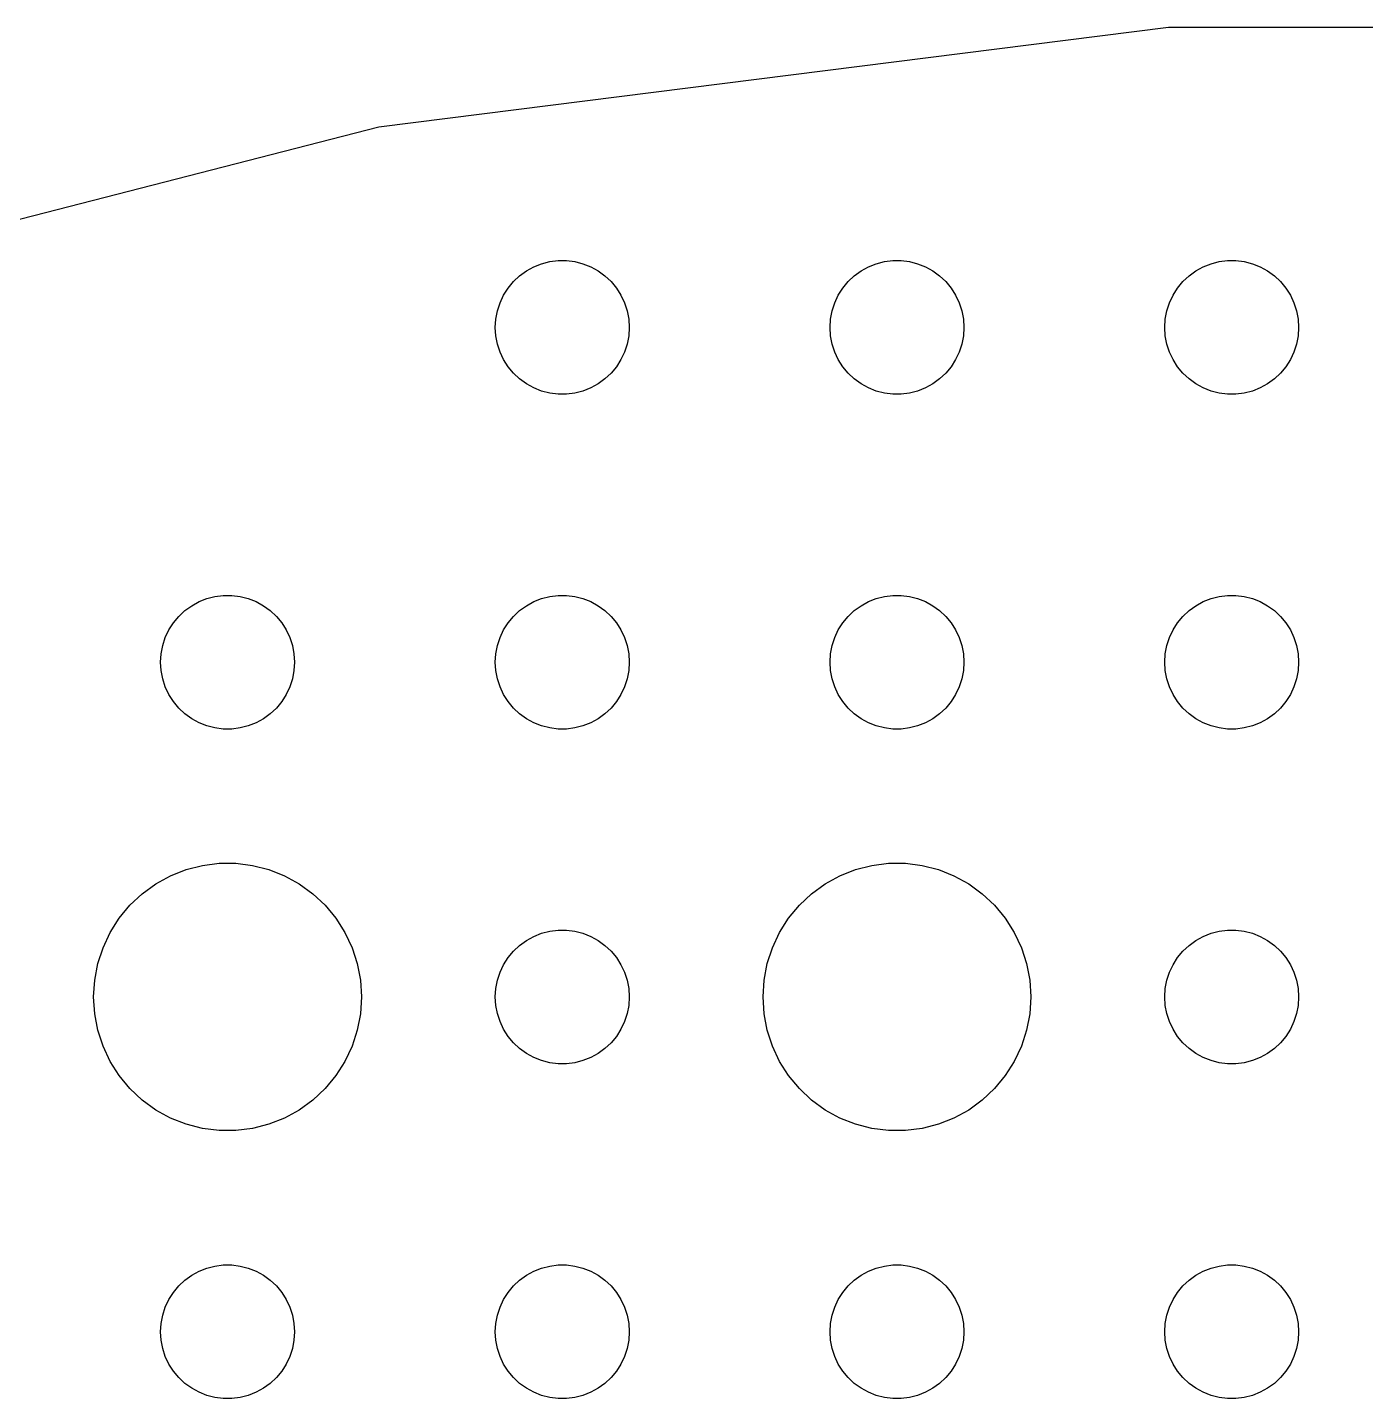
# Model space of a CAD drawing. Header units: metres. Extents: x -142 to 142, y -142 to 142.
# Drawn here: x -34.48 to -4.5, y 111 to 141.72 of the extents above; entities that cross this region are included whole.
import ezdxf

# ---------------------------------------------------------------- set-up
doc = ezdxf.new("R2010")
doc.units = ezdxf.units.M

msp = doc.modelspace()

# ---------------------------------------------------------------- linework, layer by layer
for p, q in [((-8.91624, 141.72), (-26.6081, 139.485)), ((8.91624, 141.72), (-8.91624, 141.72)), ((-26.6081, 139.485), (-43.8804, 135.05)), ((-23.1387, 136.357), (-22.9635, 136.427)), ((-22.9635, 136.427), (-22.7811, 136.473)), ((-22.7811, 136.473), (-22.5942, 136.497)), ((-22.5942, 136.497), (-22.4058, 136.497)), ((-22.4058, 136.497), (-22.2189, 136.473)), ((-22.2189, 136.473), (-22.0365, 136.427)), ((-22.0365, 136.427), (-21.8613, 136.357)), ((-15.6387, 136.357), (-15.4635, 136.427)), ((-15.4635, 136.427), (-15.2811, 136.473)), ((-15.2811, 136.473), (-15.0942, 136.497)), ((-15.0942, 136.497), (-14.9058, 136.497)), ((-14.9058, 136.497), (-14.7189, 136.473)), ((-14.7189, 136.473), (-14.5365, 136.427)), ((-14.5365, 136.427), (-14.3613, 136.357)), ((-8.13866, 136.357), (-7.96352, 136.427)), ((-7.96352, 136.427), (-7.78107, 136.473)), ((-7.78107, 136.473), (-7.59418, 136.497)), ((-7.59418, 136.497), (-7.40581, 136.497)), ((-7.40581, 136.497), (-7.21892, 136.473)), ((-7.21892, 136.473), (-7.03647, 136.427)), ((-7.03647, 136.427), (-6.86133, 136.357)), ((-23.5934, 136.027), (-23.4561, 136.156)), ((-23.4561, 136.156), (-23.3037, 136.266)), ((-23.3037, 136.266), (-23.1387, 136.357)), ((-21.8613, 136.357), (-21.6963, 136.266)), ((-21.6963, 136.266), (-21.5439, 136.156)), ((-21.5439, 136.156), (-21.4065, 136.027)), ((-16.0934, 136.027), (-15.9561, 136.156)), ((-15.9561, 136.156), (-15.8037, 136.266)), ((-15.8037, 136.266), (-15.6387, 136.357)), ((-14.3613, 136.357), (-14.1963, 136.266)), ((-14.1963, 136.266), (-14.0439, 136.156)), ((-14.0439, 136.156), (-13.9065, 136.027)), ((-8.59344, 136.027), (-8.45613, 136.156)), ((-8.45613, 136.156), (-8.30373, 136.266)), ((-8.30373, 136.266), (-8.13866, 136.357)), ((-6.86133, 136.357), (-6.69626, 136.266)), ((-6.69626, 136.266), (-6.54385, 136.156)), ((-6.54385, 136.156), (-6.40654, 136.027)), ((-23.8145, 135.723), (-23.7135, 135.882)), ((-23.7135, 135.882), (-23.5934, 136.027)), ((-21.4065, 136.027), (-21.2865, 135.882)), ((-21.2865, 135.882), (-21.1855, 135.723)), ((-16.3145, 135.723), (-16.2135, 135.882)), ((-16.2135, 135.882), (-16.0934, 136.027)), ((-13.9065, 136.027), (-13.7865, 135.882)), ((-13.7865, 135.882), (-13.6855, 135.723)), ((-8.81445, 135.723), (-8.71352, 135.882)), ((-8.71352, 135.882), (-8.59344, 136.027)), ((-6.40654, 136.027), (-6.28647, 135.882)), ((-6.28647, 135.882), (-6.18553, 135.723)), ((-23.9529, 135.373), (-23.8947, 135.552)), ((-23.8947, 135.552), (-23.8145, 135.723)), ((-21.1855, 135.723), (-21.1053, 135.552)), ((-21.1053, 135.552), (-21.0471, 135.373)), ((-16.4529, 135.373), (-16.3947, 135.552)), ((-16.3947, 135.552), (-16.3145, 135.723)), ((-13.6855, 135.723), (-13.6053, 135.552)), ((-13.6053, 135.552), (-13.5471, 135.373)), ((-8.95287, 135.373), (-8.89465, 135.552)), ((-8.89465, 135.552), (-8.81445, 135.723)), ((-6.18553, 135.723), (-6.10533, 135.552)), ((-6.10533, 135.552), (-6.04712, 135.373)), ((-24, 135), (-23.9882, 135.188)), ((-23.9882, 135.188), (-23.9529, 135.373)), ((-21.0471, 135.373), (-21.0118, 135.188)), ((-21.0118, 135.188), (-21, 135)), ((-16.5, 135), (-16.4882, 135.188)), ((-16.4882, 135.188), (-16.4529, 135.373)), ((-13.5471, 135.373), (-13.5118, 135.188)), ((-13.5118, 135.188), (-13.5, 135)), ((-9, 135), (-8.98816, 135.188)), ((-8.98816, 135.188), (-8.95287, 135.373)), ((-6.04712, 135.373), (-6.01183, 135.188)), ((-6.01183, 135.188), (-6, 135)), ((-23.9882, 134.812), (-24, 135)), ((-21, 135), (-21.0118, 134.812)), ((-16.4882, 134.812), (-16.5, 135)), ((-13.5, 135), (-13.5118, 134.812)), ((-8.98816, 134.812), (-9, 135)), ((-6, 135), (-6.01183, 134.812)), ((-23.9529, 134.627), (-23.9882, 134.812)), ((-23.8947, 134.448), (-23.9529, 134.627)), ((-21.0471, 134.627), (-21.1053, 134.448)), ((-21.0118, 134.812), (-21.0471, 134.627)), ((-16.4529, 134.627), (-16.4882, 134.812)), ((-16.3947, 134.448), (-16.4529, 134.627)), ((-13.5471, 134.627), (-13.6053, 134.448)), ((-13.5118, 134.812), (-13.5471, 134.627)), ((-8.95287, 134.627), (-8.98816, 134.812)), ((-8.89465, 134.448), (-8.95287, 134.627)), ((-6.04712, 134.627), (-6.10533, 134.448)), ((-6.01183, 134.812), (-6.04712, 134.627)), ((-23.8145, 134.277), (-23.8947, 134.448)), ((-23.7135, 134.118), (-23.8145, 134.277)), ((-21.1855, 134.277), (-21.2865, 134.118)), ((-21.1053, 134.448), (-21.1855, 134.277)), ((-16.3145, 134.277), (-16.3947, 134.448)), ((-16.2135, 134.118), (-16.3145, 134.277)), ((-13.6855, 134.277), (-13.7865, 134.118)), ((-13.6053, 134.448), (-13.6855, 134.277)), ((-8.81445, 134.277), (-8.89465, 134.448)), ((-8.71352, 134.118), (-8.81445, 134.277)), ((-6.18553, 134.277), (-6.28647, 134.118)), ((-6.10533, 134.448), (-6.18553, 134.277)), ((-23.5934, 133.973), (-23.7135, 134.118)), ((-23.4561, 133.844), (-23.5934, 133.973)), ((-21.4065, 133.973), (-21.5439, 133.844)), ((-21.2865, 134.118), (-21.4065, 133.973)), ((-16.0934, 133.973), (-16.2135, 134.118)), ((-15.9561, 133.844), (-16.0934, 133.973)), ((-13.9065, 133.973), (-14.0439, 133.844)), ((-13.7865, 134.118), (-13.9065, 133.973)), ((-8.59344, 133.973), (-8.71352, 134.118)), ((-8.45613, 133.844), (-8.59344, 133.973)), ((-6.40654, 133.973), (-6.54385, 133.844)), ((-6.28647, 134.118), (-6.40654, 133.973)), ((-23.3037, 133.734), (-23.4561, 133.844)), ((-23.1387, 133.643), (-23.3037, 133.734)), ((-22.9635, 133.573), (-23.1387, 133.643)), ((-21.8613, 133.643), (-22.0365, 133.573)), ((-21.6963, 133.734), (-21.8613, 133.643)), ((-21.5439, 133.844), (-21.6963, 133.734)), ((-15.8037, 133.734), (-15.9561, 133.844)), ((-15.6387, 133.643), (-15.8037, 133.734)), ((-15.4635, 133.573), (-15.6387, 133.643)), ((-14.3613, 133.643), (-14.5365, 133.573)), ((-14.1963, 133.734), (-14.3613, 133.643)), ((-14.0439, 133.844), (-14.1963, 133.734)), ((-8.30373, 133.734), (-8.45613, 133.844)), ((-8.13866, 133.643), (-8.30373, 133.734)), ((-7.96352, 133.573), (-8.13866, 133.643)), ((-6.86133, 133.643), (-7.03647, 133.573)), ((-6.69626, 133.734), (-6.86133, 133.643)), ((-6.54385, 133.844), (-6.69626, 133.734)), ((-22.7811, 133.527), (-22.9635, 133.573)), ((-22.5942, 133.503), (-22.7811, 133.527)), ((-22.4058, 133.503), (-22.5942, 133.503)), ((-22.2189, 133.527), (-22.4058, 133.503)), ((-22.0365, 133.573), (-22.2189, 133.527)), ((-15.2811, 133.527), (-15.4635, 133.573)), ((-15.0942, 133.503), (-15.2811, 133.527)), ((-14.9058, 133.503), (-15.0942, 133.503)), ((-14.7189, 133.527), (-14.9058, 133.503)), ((-14.5365, 133.573), (-14.7189, 133.527)), ((-7.78107, 133.527), (-7.96352, 133.573)), ((-7.59418, 133.503), (-7.78107, 133.527)), ((-7.40581, 133.503), (-7.59418, 133.503)), ((-7.21892, 133.527), (-7.40581, 133.503)), ((-7.03647, 133.573), (-7.21892, 133.527)), ((-30.9561, 128.656), (-30.8037, 128.766)), ((-30.8037, 128.766), (-30.6387, 128.857)), ((-30.6387, 128.857), (-30.4635, 128.927)), ((-30.4635, 128.927), (-30.2811, 128.973)), ((-30.2811, 128.973), (-30.0942, 128.997)), ((-30.0942, 128.997), (-29.9058, 128.997)), ((-29.9058, 128.997), (-29.7189, 128.973)), ((-29.7189, 128.973), (-29.5365, 128.927)), ((-29.5365, 128.927), (-29.3613, 128.857)), ((-29.3613, 128.857), (-29.1963, 128.766)), ((-29.1963, 128.766), (-29.0439, 128.656)), ((-23.4561, 128.656), (-23.3037, 128.766)), ((-23.3037, 128.766), (-23.1387, 128.857)), ((-23.1387, 128.857), (-22.9635, 128.927)), ((-22.9635, 128.927), (-22.7811, 128.973)), ((-22.7811, 128.973), (-22.5942, 128.997)), ((-22.5942, 128.997), (-22.4058, 128.997)), ((-22.4058, 128.997), (-22.2189, 128.973)), ((-22.2189, 128.973), (-22.0365, 128.927)), ((-22.0365, 128.927), (-21.8613, 128.857)), ((-21.8613, 128.857), (-21.6963, 128.766)), ((-21.6963, 128.766), (-21.5439, 128.656)), ((-15.9561, 128.656), (-15.8037, 128.766)), ((-15.8037, 128.766), (-15.6387, 128.857)), ((-15.6387, 128.857), (-15.4635, 128.927)), ((-15.4635, 128.927), (-15.2811, 128.973)), ((-15.2811, 128.973), (-15.0942, 128.997)), ((-15.0942, 128.997), (-14.9058, 128.997)), ((-14.9058, 128.997), (-14.7189, 128.973)), ((-14.7189, 128.973), (-14.5365, 128.927)), ((-14.5365, 128.927), (-14.3613, 128.857)), ((-14.3613, 128.857), (-14.1963, 128.766)), ((-14.1963, 128.766), (-14.0439, 128.656)), ((-8.45613, 128.656), (-8.30373, 128.766)), ((-8.30373, 128.766), (-8.13866, 128.857)), ((-8.13866, 128.857), (-7.96352, 128.927)), ((-7.96352, 128.927), (-7.78107, 128.973)), ((-7.78107, 128.973), (-7.59418, 128.997)), ((-7.59418, 128.997), (-7.40581, 128.997)), ((-7.40581, 128.997), (-7.21892, 128.973)), ((-7.21892, 128.973), (-7.03647, 128.927)), ((-7.03647, 128.927), (-6.86133, 128.857)), ((-6.86133, 128.857), (-6.69626, 128.766)), ((-6.69626, 128.766), (-6.54385, 128.656)), ((-31.2135, 128.382), (-31.0934, 128.527)), ((-31.0934, 128.527), (-30.9561, 128.656)), ((-29.0439, 128.656), (-28.9065, 128.527)), ((-28.9065, 128.527), (-28.7865, 128.382)), ((-23.7135, 128.382), (-23.5934, 128.527)), ((-23.5934, 128.527), (-23.4561, 128.656)), ((-21.5439, 128.656), (-21.4065, 128.527)), ((-21.4065, 128.527), (-21.2865, 128.382)), ((-16.2135, 128.382), (-16.0934, 128.527)), ((-16.0934, 128.527), (-15.9561, 128.656)), ((-14.0439, 128.656), (-13.9065, 128.527)), ((-13.9065, 128.527), (-13.7865, 128.382)), ((-8.71352, 128.382), (-8.59344, 128.527)), ((-8.59344, 128.527), (-8.45613, 128.656)), ((-6.54385, 128.656), (-6.40654, 128.527)), ((-6.40654, 128.527), (-6.28647, 128.382)), ((-31.3947, 128.052), (-31.3145, 128.223)), ((-31.3145, 128.223), (-31.2135, 128.382)), ((-28.7865, 128.382), (-28.6855, 128.223)), ((-28.6855, 128.223), (-28.6053, 128.052)), ((-23.8947, 128.052), (-23.8145, 128.223)), ((-23.8145, 128.223), (-23.7135, 128.382)), ((-21.2865, 128.382), (-21.1855, 128.223)), ((-21.1855, 128.223), (-21.1053, 128.052)), ((-16.3947, 128.052), (-16.3145, 128.223)), ((-16.3145, 128.223), (-16.2135, 128.382)), ((-13.7865, 128.382), (-13.6855, 128.223)), ((-13.6855, 128.223), (-13.6053, 128.052)), ((-8.89465, 128.052), (-8.81445, 128.223)), ((-8.81445, 128.223), (-8.71352, 128.382)), ((-6.28647, 128.382), (-6.18553, 128.223)), ((-6.18553, 128.223), (-6.10533, 128.052)), ((-31.4882, 127.688), (-31.4529, 127.873)), ((-31.4529, 127.873), (-31.3947, 128.052)), ((-28.6053, 128.052), (-28.5471, 127.873)), ((-28.5471, 127.873), (-28.5118, 127.688)), ((-23.9882, 127.688), (-23.9529, 127.873)), ((-23.9529, 127.873), (-23.8947, 128.052)), ((-21.1053, 128.052), (-21.0471, 127.873)), ((-21.0471, 127.873), (-21.0118, 127.688)), ((-16.4882, 127.688), (-16.4529, 127.873)), ((-16.4529, 127.873), (-16.3947, 128.052)), ((-13.6053, 128.052), (-13.5471, 127.873)), ((-13.5471, 127.873), (-13.5118, 127.688)), ((-8.98816, 127.688), (-8.95287, 127.873)), ((-8.95287, 127.873), (-8.89465, 128.052)), ((-6.10533, 128.052), (-6.04712, 127.873)), ((-6.04712, 127.873), (-6.01183, 127.688)), ((-31.5, 127.5), (-31.4882, 127.688)), ((-31.4882, 127.312), (-31.5, 127.5)), ((-28.5118, 127.688), (-28.5, 127.5)), ((-28.5, 127.5), (-28.5118, 127.312)), ((-24, 127.5), (-23.9882, 127.688)), ((-23.9882, 127.312), (-24, 127.5)), ((-21.0118, 127.688), (-21, 127.5)), ((-21, 127.5), (-21.0118, 127.312)), ((-16.5, 127.5), (-16.4882, 127.688)), ((-16.4882, 127.312), (-16.5, 127.5)), ((-13.5118, 127.688), (-13.5, 127.5)), ((-13.5, 127.5), (-13.5118, 127.312)), ((-9, 127.5), (-8.98816, 127.688)), ((-8.98816, 127.312), (-9, 127.5)), ((-6.01183, 127.688), (-6, 127.5)), ((-6, 127.5), (-6.01183, 127.312)), ((-31.4529, 127.127), (-31.4882, 127.312)), ((-28.5118, 127.312), (-28.5471, 127.127)), ((-23.9529, 127.127), (-23.9882, 127.312)), ((-21.0118, 127.312), (-21.0471, 127.127)), ((-16.4529, 127.127), (-16.4882, 127.312)), ((-13.5118, 127.312), (-13.5471, 127.127)), ((-8.95287, 127.127), (-8.98816, 127.312)), ((-6.01183, 127.312), (-6.04712, 127.127)), ((-31.3947, 126.948), (-31.4529, 127.127)), ((-31.3145, 126.777), (-31.3947, 126.948)), ((-28.6053, 126.948), (-28.6855, 126.777)), ((-28.5471, 127.127), (-28.6053, 126.948)), ((-23.8947, 126.948), (-23.9529, 127.127)), ((-23.8145, 126.777), (-23.8947, 126.948)), ((-21.1053, 126.948), (-21.1855, 126.777)), ((-21.0471, 127.127), (-21.1053, 126.948)), ((-16.3947, 126.948), (-16.4529, 127.127)), ((-16.3145, 126.777), (-16.3947, 126.948)), ((-13.6053, 126.948), (-13.6855, 126.777)), ((-13.5471, 127.127), (-13.6053, 126.948)), ((-8.89465, 126.948), (-8.95287, 127.127)), ((-8.81445, 126.777), (-8.89465, 126.948)), ((-6.10533, 126.948), (-6.18553, 126.777)), ((-6.04712, 127.127), (-6.10533, 126.948)), ((-31.2135, 126.618), (-31.3145, 126.777)), ((-31.0934, 126.473), (-31.2135, 126.618)), ((-28.7865, 126.618), (-28.9065, 126.473)), ((-28.6855, 126.777), (-28.7865, 126.618)), ((-23.7135, 126.618), (-23.8145, 126.777)), ((-23.5934, 126.473), (-23.7135, 126.618)), ((-21.2865, 126.618), (-21.4065, 126.473)), ((-21.1855, 126.777), (-21.2865, 126.618)), ((-16.2135, 126.618), (-16.3145, 126.777)), ((-16.0934, 126.473), (-16.2135, 126.618)), ((-13.7865, 126.618), (-13.9065, 126.473)), ((-13.6855, 126.777), (-13.7865, 126.618)), ((-8.71352, 126.618), (-8.81445, 126.777)), ((-8.59344, 126.473), (-8.71352, 126.618)), ((-6.28647, 126.618), (-6.40654, 126.473)), ((-6.18553, 126.777), (-6.28647, 126.618)), ((-30.9561, 126.344), (-31.0934, 126.473)), ((-30.8037, 126.234), (-30.9561, 126.344)), ((-29.0439, 126.344), (-29.1963, 126.234)), ((-28.9065, 126.473), (-29.0439, 126.344)), ((-23.4561, 126.344), (-23.5934, 126.473)), ((-23.3037, 126.234), (-23.4561, 126.344)), ((-21.5439, 126.344), (-21.6963, 126.234)), ((-21.4065, 126.473), (-21.5439, 126.344)), ((-15.9561, 126.344), (-16.0934, 126.473)), ((-15.8037, 126.234), (-15.9561, 126.344)), ((-14.0439, 126.344), (-14.1963, 126.234)), ((-13.9065, 126.473), (-14.0439, 126.344)), ((-8.45613, 126.344), (-8.59344, 126.473)), ((-8.30373, 126.234), (-8.45613, 126.344)), ((-6.54385, 126.344), (-6.69626, 126.234)), ((-6.40654, 126.473), (-6.54385, 126.344)), ((-30.6387, 126.143), (-30.8037, 126.234)), ((-30.4635, 126.073), (-30.6387, 126.143)), ((-30.2811, 126.027), (-30.4635, 126.073)), ((-30.0942, 126.003), (-30.2811, 126.027)), ((-29.9058, 126.003), (-30.0942, 126.003)), ((-29.7189, 126.027), (-29.9058, 126.003)), ((-29.5365, 126.073), (-29.7189, 126.027)), ((-29.3613, 126.143), (-29.5365, 126.073)), ((-29.1963, 126.234), (-29.3613, 126.143)), ((-23.1387, 126.143), (-23.3037, 126.234)), ((-22.9635, 126.073), (-23.1387, 126.143)), ((-22.7811, 126.027), (-22.9635, 126.073)), ((-22.5942, 126.003), (-22.7811, 126.027)), ((-22.4058, 126.003), (-22.5942, 126.003)), ((-22.2189, 126.027), (-22.4058, 126.003)), ((-22.0365, 126.073), (-22.2189, 126.027)), ((-21.8613, 126.143), (-22.0365, 126.073)), ((-21.6963, 126.234), (-21.8613, 126.143)), ((-15.6387, 126.143), (-15.8037, 126.234)), ((-15.4635, 126.073), (-15.6387, 126.143)), ((-15.2811, 126.027), (-15.4635, 126.073)), ((-15.0942, 126.003), (-15.2811, 126.027)), ((-14.9058, 126.003), (-15.0942, 126.003)), ((-14.7189, 126.027), (-14.9058, 126.003)), ((-14.5365, 126.073), (-14.7189, 126.027)), ((-14.3613, 126.143), (-14.5365, 126.073)), ((-14.1963, 126.234), (-14.3613, 126.143)), ((-8.13866, 126.143), (-8.30373, 126.234)), ((-7.96352, 126.073), (-8.13866, 126.143)), ((-7.78107, 126.027), (-7.96352, 126.073)), ((-7.59418, 126.003), (-7.78107, 126.027)), ((-7.40581, 126.003), (-7.59418, 126.003)), ((-7.21892, 126.027), (-7.40581, 126.003)), ((-7.03647, 126.073), (-7.21892, 126.027)), ((-6.86133, 126.143), (-7.03647, 126.073)), ((-6.69626, 126.234), (-6.86133, 126.143)), ((-30.927, 122.853), (-30.5621, 122.947)), ((-30.5621, 122.947), (-30.1884, 122.994)), ((-30.1884, 122.994), (-29.8116, 122.994)), ((-29.8116, 122.994), (-29.4379, 122.947)), ((-29.4379, 122.947), (-29.0729, 122.853)), ((-15.927, 122.853), (-15.5621, 122.947)), ((-15.5621, 122.947), (-15.1884, 122.994)), ((-15.1884, 122.994), (-14.8116, 122.994)), ((-14.8116, 122.994), (-14.4379, 122.947)), ((-14.4379, 122.947), (-14.0729, 122.853)), ((-31.6075, 122.533), (-31.2773, 122.714)), ((-31.2773, 122.714), (-30.927, 122.853)), ((-29.0729, 122.853), (-28.7227, 122.714)), ((-28.7227, 122.714), (-28.3925, 122.533)), ((-16.6075, 122.533), (-16.2773, 122.714)), ((-16.2773, 122.714), (-15.927, 122.853)), ((-14.0729, 122.853), (-13.7227, 122.714)), ((-13.7227, 122.714), (-13.3925, 122.533)), ((-32.1869, 122.054), (-31.9123, 122.312)), ((-31.9123, 122.312), (-31.6075, 122.533)), ((-28.3925, 122.533), (-28.0877, 122.312)), ((-28.0877, 122.312), (-27.8131, 122.054)), ((-17.1869, 122.054), (-16.9123, 122.312)), ((-16.9123, 122.312), (-16.6075, 122.533)), ((-13.3925, 122.533), (-13.0877, 122.312)), ((-13.0877, 122.312), (-12.8131, 122.054)), ((-32.427, 121.763), (-32.1869, 122.054)), ((-27.8131, 122.054), (-27.5729, 121.763)), ((-17.427, 121.763), (-17.1869, 122.054)), ((-12.8131, 122.054), (-12.5729, 121.763)), ((-32.6289, 121.445), (-32.427, 121.763)), ((-27.5729, 121.763), (-27.3711, 121.445)), ((-17.6289, 121.445), (-17.427, 121.763)), ((-12.5729, 121.763), (-12.3711, 121.445)), ((-32.7893, 121.104), (-32.6289, 121.445)), ((-27.3711, 121.445), (-27.2107, 121.104)), ((-23.3037, 121.266), (-23.1387, 121.357)), ((-23.1387, 121.357), (-22.9635, 121.427)), ((-22.9635, 121.427), (-22.7811, 121.473)), ((-22.7811, 121.473), (-22.5942, 121.497)), ((-22.5942, 121.497), (-22.4058, 121.497)), ((-22.4058, 121.497), (-22.2189, 121.473)), ((-22.2189, 121.473), (-22.0365, 121.427)), ((-22.0365, 121.427), (-21.8613, 121.357)), ((-21.8613, 121.357), (-21.6963, 121.266)), ((-17.7893, 121.104), (-17.6289, 121.445)), ((-12.3711, 121.445), (-12.2107, 121.104)), ((-8.30373, 121.266), (-8.13866, 121.357)), ((-8.13866, 121.357), (-7.96352, 121.427)), ((-7.96352, 121.427), (-7.78107, 121.473)), ((-7.78107, 121.473), (-7.59418, 121.497)), ((-7.59418, 121.497), (-7.40581, 121.497)), ((-7.40581, 121.497), (-7.21892, 121.473)), ((-7.21892, 121.473), (-7.03647, 121.427)), ((-7.03647, 121.427), (-6.86133, 121.357)), ((-6.86133, 121.357), (-6.69626, 121.266)), ((-32.9057, 120.746), (-32.7893, 121.104)), ((-27.2107, 121.104), (-27.0942, 120.746)), ((-23.7135, 120.882), (-23.5934, 121.027)), ((-23.5934, 121.027), (-23.4561, 121.156)), ((-23.4561, 121.156), (-23.3037, 121.266)), ((-21.6963, 121.266), (-21.5439, 121.156)), ((-21.5439, 121.156), (-21.4065, 121.027)), ((-21.4065, 121.027), (-21.2865, 120.882)), ((-17.9057, 120.746), (-17.7893, 121.104)), ((-12.2107, 121.104), (-12.0942, 120.746)), ((-8.71352, 120.882), (-8.59344, 121.027)), ((-8.59344, 121.027), (-8.45613, 121.156)), ((-8.45613, 121.156), (-8.30373, 121.266)), ((-6.69626, 121.266), (-6.54385, 121.156)), ((-6.54385, 121.156), (-6.40654, 121.027)), ((-6.40654, 121.027), (-6.28647, 120.882)), ((-32.9763, 120.376), (-32.9057, 120.746)), ((-27.0942, 120.746), (-27.0237, 120.376)), ((-23.8947, 120.552), (-23.8145, 120.723)), ((-23.8145, 120.723), (-23.7135, 120.882)), ((-21.2865, 120.882), (-21.1855, 120.723)), ((-21.1855, 120.723), (-21.1053, 120.552)), ((-17.9763, 120.376), (-17.9057, 120.746)), ((-12.0942, 120.746), (-12.0237, 120.376)), ((-8.89465, 120.552), (-8.81445, 120.723)), ((-8.81445, 120.723), (-8.71352, 120.882)), ((-6.28647, 120.882), (-6.18553, 120.723)), ((-6.18553, 120.723), (-6.10533, 120.552)), ((-23.9529, 120.373), (-23.8947, 120.552)), ((-21.1053, 120.552), (-21.0471, 120.373)), ((-8.95287, 120.373), (-8.89465, 120.552)), ((-6.10533, 120.552), (-6.04712, 120.373)), ((-33, 120), (-32.9763, 120.376)), ((-27.0237, 120.376), (-27, 120)), ((-24, 120), (-23.9882, 120.188)), ((-23.9882, 120.188), (-23.9529, 120.373)), ((-21.0471, 120.373), (-21.0118, 120.188)), ((-21.0118, 120.188), (-21, 120)), ((-18, 120), (-17.9763, 120.376)), ((-12.0237, 120.376), (-12, 120)), ((-9, 120), (-8.98816, 120.188)), ((-8.98816, 120.188), (-8.95287, 120.373)), ((-6.04712, 120.373), (-6.01183, 120.188)), ((-6.01183, 120.188), (-6, 120)), ((-32.9763, 119.624), (-33, 120)), ((-27, 120), (-27.0237, 119.624)), ((-23.9882, 119.812), (-24, 120)), ((-23.9529, 119.627), (-23.9882, 119.812)), ((-21.0118, 119.812), (-21.0471, 119.627)), ((-21, 120), (-21.0118, 119.812)), ((-17.9763, 119.624), (-18, 120)), ((-12, 120), (-12.0237, 119.624)), ((-8.98816, 119.812), (-9, 120)), ((-8.95287, 119.627), (-8.98816, 119.812)), ((-6.01183, 119.812), (-6.04712, 119.627)), ((-6, 120), (-6.01183, 119.812)), ((-32.9057, 119.254), (-32.9763, 119.624)), ((-27.0237, 119.624), (-27.0942, 119.254)), ((-23.8947, 119.448), (-23.9529, 119.627)), ((-21.0471, 119.627), (-21.1053, 119.448)), ((-17.9057, 119.254), (-17.9763, 119.624)), ((-12.0237, 119.624), (-12.0942, 119.254)), ((-8.89465, 119.448), (-8.95287, 119.627)), ((-6.04712, 119.627), (-6.10533, 119.448)), ((-32.7893, 118.896), (-32.9057, 119.254)), ((-27.0942, 119.254), (-27.2107, 118.896)), ((-23.8145, 119.277), (-23.8947, 119.448)), ((-23.7135, 119.118), (-23.8145, 119.277)), ((-21.1855, 119.277), (-21.2865, 119.118)), ((-21.1053, 119.448), (-21.1855, 119.277)), ((-17.7893, 118.896), (-17.9057, 119.254)), ((-12.0942, 119.254), (-12.2107, 118.896)), ((-8.81445, 119.277), (-8.89465, 119.448)), ((-8.71352, 119.118), (-8.81445, 119.277)), ((-6.18553, 119.277), (-6.28647, 119.118)), ((-6.10533, 119.448), (-6.18553, 119.277)), ((-32.6289, 118.555), (-32.7893, 118.896)), ((-27.2107, 118.896), (-27.3711, 118.555)), ((-23.5934, 118.973), (-23.7135, 119.118)), ((-23.4561, 118.844), (-23.5934, 118.973)), ((-21.4065, 118.973), (-21.5439, 118.844)), ((-21.2865, 119.118), (-21.4065, 118.973)), ((-17.6289, 118.555), (-17.7893, 118.896)), ((-12.2107, 118.896), (-12.3711, 118.555)), ((-8.59344, 118.973), (-8.71352, 119.118)), ((-8.45613, 118.844), (-8.59344, 118.973)), ((-6.40654, 118.973), (-6.54385, 118.844)), ((-6.28647, 119.118), (-6.40654, 118.973)), ((-23.3037, 118.734), (-23.4561, 118.844)), ((-23.1387, 118.643), (-23.3037, 118.734)), ((-22.9635, 118.573), (-23.1387, 118.643)), ((-22.7811, 118.527), (-22.9635, 118.573)), ((-22.0365, 118.573), (-22.2189, 118.527)), ((-21.8613, 118.643), (-22.0365, 118.573)), ((-21.6963, 118.734), (-21.8613, 118.643)), ((-21.5439, 118.844), (-21.6963, 118.734)), ((-8.30373, 118.734), (-8.45613, 118.844)), ((-8.13866, 118.643), (-8.30373, 118.734)), ((-7.96352, 118.573), (-8.13866, 118.643)), ((-7.78107, 118.527), (-7.96352, 118.573)), ((-7.03647, 118.573), (-7.21892, 118.527)), ((-6.86133, 118.643), (-7.03647, 118.573)), ((-6.69626, 118.734), (-6.86133, 118.643)), ((-6.54385, 118.844), (-6.69626, 118.734)), ((-32.427, 118.237), (-32.6289, 118.555)), ((-27.3711, 118.555), (-27.5729, 118.237)), ((-22.5942, 118.503), (-22.7811, 118.527)), ((-22.4058, 118.503), (-22.5942, 118.503)), ((-22.2189, 118.527), (-22.4058, 118.503)), ((-17.427, 118.237), (-17.6289, 118.555)), ((-12.3711, 118.555), (-12.5729, 118.237)), ((-7.59418, 118.503), (-7.78107, 118.527)), ((-7.40581, 118.503), (-7.59418, 118.503)), ((-7.21892, 118.527), (-7.40581, 118.503)), ((-32.1869, 117.946), (-32.427, 118.237)), ((-27.5729, 118.237), (-27.8131, 117.946)), ((-17.1869, 117.946), (-17.427, 118.237)), ((-12.5729, 118.237), (-12.8131, 117.946)), ((-31.9123, 117.688), (-32.1869, 117.946)), ((-31.6075, 117.467), (-31.9123, 117.688)), ((-28.0877, 117.688), (-28.3925, 117.467)), ((-27.8131, 117.946), (-28.0877, 117.688)), ((-16.9123, 117.688), (-17.1869, 117.946)), ((-16.6075, 117.467), (-16.9123, 117.688)), ((-13.0877, 117.688), (-13.3925, 117.467)), ((-12.8131, 117.946), (-13.0877, 117.688)), ((-31.2773, 117.286), (-31.6075, 117.467)), ((-28.3925, 117.467), (-28.7227, 117.286)), ((-16.2773, 117.286), (-16.6075, 117.467)), ((-13.3925, 117.467), (-13.7227, 117.286)), ((-30.927, 117.147), (-31.2773, 117.286)), ((-30.5621, 117.053), (-30.927, 117.147)), ((-30.1884, 117.006), (-30.5621, 117.053)), ((-29.4379, 117.053), (-29.8116, 117.006)), ((-29.0729, 117.147), (-29.4379, 117.053)), ((-28.7227, 117.286), (-29.0729, 117.147)), ((-15.927, 117.147), (-16.2773, 117.286)), ((-15.5621, 117.053), (-15.927, 117.147)), ((-15.1884, 117.006), (-15.5621, 117.053)), ((-14.4379, 117.053), (-14.8116, 117.006)), ((-14.0729, 117.147), (-14.4379, 117.053)), ((-13.7227, 117.286), (-14.0729, 117.147)), ((-29.8116, 117.006), (-30.1884, 117.006)), ((-14.8116, 117.006), (-15.1884, 117.006)), ((-30.4635, 113.927), (-30.2811, 113.973)), ((-30.2811, 113.973), (-30.0942, 113.997)), ((-30.0942, 113.997), (-29.9058, 113.997)), ((-29.9058, 113.997), (-29.7189, 113.973)), ((-29.7189, 113.973), (-29.5365, 113.927)), ((-22.9635, 113.927), (-22.7811, 113.973)), ((-22.7811, 113.973), (-22.5942, 113.997)), ((-22.5942, 113.997), (-22.4058, 113.997)), ((-22.4058, 113.997), (-22.2189, 113.973)), ((-22.2189, 113.973), (-22.0365, 113.927)), ((-15.4635, 113.927), (-15.2811, 113.973)), ((-15.2811, 113.973), (-15.0942, 113.997)), ((-15.0942, 113.997), (-14.9058, 113.997)), ((-14.9058, 113.997), (-14.7189, 113.973)), ((-14.7189, 113.973), (-14.5365, 113.927)), ((-7.96352, 113.927), (-7.78107, 113.973)), ((-7.78107, 113.973), (-7.59418, 113.997)), ((-7.59418, 113.997), (-7.40581, 113.997)), ((-7.40581, 113.997), (-7.21892, 113.973)), ((-7.21892, 113.973), (-7.03647, 113.927)), ((-31.0934, 113.527), (-30.9561, 113.656)), ((-30.9561, 113.656), (-30.8037, 113.766)), ((-30.8037, 113.766), (-30.6387, 113.857)), ((-30.6387, 113.857), (-30.4635, 113.927)), ((-29.5365, 113.927), (-29.3613, 113.857)), ((-29.3613, 113.857), (-29.1963, 113.766)), ((-29.1963, 113.766), (-29.0439, 113.656)), ((-29.0439, 113.656), (-28.9065, 113.527)), ((-23.5934, 113.527), (-23.4561, 113.656)), ((-23.4561, 113.656), (-23.3037, 113.766)), ((-23.3037, 113.766), (-23.1387, 113.857)), ((-23.1387, 113.857), (-22.9635, 113.927)), ((-22.0365, 113.927), (-21.8613, 113.857)), ((-21.8613, 113.857), (-21.6963, 113.766)), ((-21.6963, 113.766), (-21.5439, 113.656)), ((-21.5439, 113.656), (-21.4065, 113.527)), ((-16.0934, 113.527), (-15.9561, 113.656)), ((-15.9561, 113.656), (-15.8037, 113.766)), ((-15.8037, 113.766), (-15.6387, 113.857)), ((-15.6387, 113.857), (-15.4635, 113.927)), ((-14.5365, 113.927), (-14.3613, 113.857)), ((-14.3613, 113.857), (-14.1963, 113.766)), ((-14.1963, 113.766), (-14.0439, 113.656)), ((-14.0439, 113.656), (-13.9065, 113.527)), ((-8.59344, 113.527), (-8.45613, 113.656)), ((-8.45613, 113.656), (-8.30373, 113.766)), ((-8.30373, 113.766), (-8.13866, 113.857)), ((-8.13866, 113.857), (-7.96352, 113.927)), ((-7.03647, 113.927), (-6.86133, 113.857)), ((-6.86133, 113.857), (-6.69626, 113.766)), ((-6.69626, 113.766), (-6.54385, 113.656)), ((-6.54385, 113.656), (-6.40654, 113.527)), ((-31.3145, 113.223), (-31.2135, 113.382)), ((-31.2135, 113.382), (-31.0934, 113.527)), ((-28.9065, 113.527), (-28.7865, 113.382)), ((-28.7865, 113.382), (-28.6855, 113.223)), ((-23.8145, 113.223), (-23.7135, 113.382)), ((-23.7135, 113.382), (-23.5934, 113.527)), ((-21.4065, 113.527), (-21.2865, 113.382)), ((-21.2865, 113.382), (-21.1855, 113.223)), ((-16.3145, 113.223), (-16.2135, 113.382)), ((-16.2135, 113.382), (-16.0934, 113.527)), ((-13.9065, 113.527), (-13.7865, 113.382)), ((-13.7865, 113.382), (-13.6855, 113.223)), ((-8.81445, 113.223), (-8.71352, 113.382)), ((-8.71352, 113.382), (-8.59344, 113.527)), ((-6.40654, 113.527), (-6.28647, 113.382)), ((-6.28647, 113.382), (-6.18553, 113.223)), ((-31.4529, 112.873), (-31.3947, 113.052)), ((-31.3947, 113.052), (-31.3145, 113.223)), ((-28.6855, 113.223), (-28.6053, 113.052)), ((-28.6053, 113.052), (-28.5471, 112.873)), ((-23.9529, 112.873), (-23.8947, 113.052)), ((-23.8947, 113.052), (-23.8145, 113.223)), ((-21.1855, 113.223), (-21.1053, 113.052)), ((-21.1053, 113.052), (-21.0471, 112.873)), ((-16.4529, 112.873), (-16.3947, 113.052)), ((-16.3947, 113.052), (-16.3145, 113.223)), ((-13.6855, 113.223), (-13.6053, 113.052)), ((-13.6053, 113.052), (-13.5471, 112.873)), ((-8.95287, 112.873), (-8.89465, 113.052)), ((-8.89465, 113.052), (-8.81445, 113.223)), ((-6.18553, 113.223), (-6.10533, 113.052)), ((-6.10533, 113.052), (-6.04712, 112.873)), ((-31.4882, 112.688), (-31.4529, 112.873)), ((-28.5471, 112.873), (-28.5118, 112.688)), ((-23.9882, 112.688), (-23.9529, 112.873)), ((-21.0471, 112.873), (-21.0118, 112.688)), ((-16.4882, 112.688), (-16.4529, 112.873)), ((-13.5471, 112.873), (-13.5118, 112.688)), ((-8.98816, 112.688), (-8.95287, 112.873)), ((-6.04712, 112.873), (-6.01183, 112.688)), ((-31.5, 112.5), (-31.4882, 112.688)), ((-31.4882, 112.312), (-31.5, 112.5)), ((-28.5118, 112.688), (-28.5, 112.5)), ((-28.5, 112.5), (-28.5118, 112.312)), ((-24, 112.5), (-23.9882, 112.688)), ((-23.9882, 112.312), (-24, 112.5)), ((-21.0118, 112.688), (-21, 112.5)), ((-21, 112.5), (-21.0118, 112.312)), ((-16.5, 112.5), (-16.4882, 112.688)), ((-16.4882, 112.312), (-16.5, 112.5)), ((-13.5118, 112.688), (-13.5, 112.5)), ((-13.5, 112.5), (-13.5118, 112.312)), ((-9, 112.5), (-8.98816, 112.688)), ((-8.98816, 112.312), (-9, 112.5)), ((-6.01183, 112.688), (-6, 112.5)), ((-6, 112.5), (-6.01183, 112.312)), ((-31.4529, 112.127), (-31.4882, 112.312)), ((-31.3947, 111.948), (-31.4529, 112.127)), ((-28.5471, 112.127), (-28.6053, 111.948)), ((-28.5118, 112.312), (-28.5471, 112.127)), ((-23.9529, 112.127), (-23.9882, 112.312)), ((-23.8947, 111.948), (-23.9529, 112.127)), ((-21.0471, 112.127), (-21.1053, 111.948)), ((-21.0118, 112.312), (-21.0471, 112.127)), ((-16.4529, 112.127), (-16.4882, 112.312)), ((-16.3947, 111.948), (-16.4529, 112.127)), ((-13.5471, 112.127), (-13.6053, 111.948)), ((-13.5118, 112.312), (-13.5471, 112.127)), ((-8.95287, 112.127), (-8.98816, 112.312)), ((-8.89465, 111.948), (-8.95287, 112.127)), ((-6.04712, 112.127), (-6.10533, 111.948)), ((-6.01183, 112.312), (-6.04712, 112.127)), ((-31.3145, 111.777), (-31.3947, 111.948)), ((-28.6053, 111.948), (-28.6855, 111.777)), ((-23.8145, 111.777), (-23.8947, 111.948)), ((-21.1053, 111.948), (-21.1855, 111.777)), ((-16.3145, 111.777), (-16.3947, 111.948)), ((-13.6053, 111.948), (-13.6855, 111.777)), ((-8.81445, 111.777), (-8.89465, 111.948)), ((-6.10533, 111.948), (-6.18553, 111.777)), ((-31.2135, 111.618), (-31.3145, 111.777)), ((-31.0934, 111.473), (-31.2135, 111.618)), ((-28.7865, 111.618), (-28.9065, 111.473)), ((-28.6855, 111.777), (-28.7865, 111.618)), ((-23.7135, 111.618), (-23.8145, 111.777)), ((-23.5934, 111.473), (-23.7135, 111.618)), ((-21.2865, 111.618), (-21.4065, 111.473)), ((-21.1855, 111.777), (-21.2865, 111.618)), ((-16.2135, 111.618), (-16.3145, 111.777)), ((-16.0934, 111.473), (-16.2135, 111.618)), ((-13.7865, 111.618), (-13.9065, 111.473)), ((-13.6855, 111.777), (-13.7865, 111.618)), ((-8.71352, 111.618), (-8.81445, 111.777)), ((-8.59344, 111.473), (-8.71352, 111.618)), ((-6.28647, 111.618), (-6.40654, 111.473)), ((-6.18553, 111.777), (-6.28647, 111.618)), ((-30.9561, 111.344), (-31.0934, 111.473)), ((-30.8037, 111.234), (-30.9561, 111.344)), ((-30.6387, 111.143), (-30.8037, 111.234)), ((-29.1963, 111.234), (-29.3613, 111.143)), ((-29.0439, 111.344), (-29.1963, 111.234)), ((-28.9065, 111.473), (-29.0439, 111.344)), ((-23.4561, 111.344), (-23.5934, 111.473)), ((-23.3037, 111.234), (-23.4561, 111.344)), ((-23.1387, 111.143), (-23.3037, 111.234)), ((-21.6963, 111.234), (-21.8613, 111.143)), ((-21.5439, 111.344), (-21.6963, 111.234)), ((-21.4065, 111.473), (-21.5439, 111.344)), ((-15.9561, 111.344), (-16.0934, 111.473)), ((-15.8037, 111.234), (-15.9561, 111.344)), ((-15.6387, 111.143), (-15.8037, 111.234)), ((-14.1963, 111.234), (-14.3613, 111.143)), ((-14.0439, 111.344), (-14.1963, 111.234)), ((-13.9065, 111.473), (-14.0439, 111.344)), ((-8.45613, 111.344), (-8.59344, 111.473)), ((-8.30373, 111.234), (-8.45613, 111.344)), ((-8.13866, 111.143), (-8.30373, 111.234)), ((-6.69626, 111.234), (-6.86133, 111.143)), ((-6.54385, 111.344), (-6.69626, 111.234)), ((-6.40654, 111.473), (-6.54385, 111.344)), ((-30.4635, 111.073), (-30.6387, 111.143)), ((-30.2811, 111.027), (-30.4635, 111.073)), ((-30.0942, 111.003), (-30.2811, 111.027)), ((-29.9058, 111.003), (-30.0942, 111.003)), ((-29.7189, 111.027), (-29.9058, 111.003)), ((-29.5365, 111.073), (-29.7189, 111.027)), ((-29.3613, 111.143), (-29.5365, 111.073)), ((-22.9635, 111.073), (-23.1387, 111.143)), ((-22.7811, 111.027), (-22.9635, 111.073)), ((-22.5942, 111.003), (-22.7811, 111.027)), ((-22.4058, 111.003), (-22.5942, 111.003)), ((-22.2189, 111.027), (-22.4058, 111.003)), ((-22.0365, 111.073), (-22.2189, 111.027)), ((-21.8613, 111.143), (-22.0365, 111.073)), ((-15.4635, 111.073), (-15.6387, 111.143)), ((-15.2811, 111.027), (-15.4635, 111.073)), ((-15.0942, 111.003), (-15.2811, 111.027)), ((-14.9058, 111.003), (-15.0942, 111.003)), ((-14.7189, 111.027), (-14.9058, 111.003)), ((-14.5365, 111.073), (-14.7189, 111.027)), ((-14.3613, 111.143), (-14.5365, 111.073)), ((-7.96352, 111.073), (-8.13866, 111.143)), ((-7.78107, 111.027), (-7.96352, 111.073)), ((-7.59418, 111.003), (-7.78107, 111.027)), ((-7.40581, 111.003), (-7.59418, 111.003)), ((-7.21892, 111.027), (-7.40581, 111.003)), ((-7.03647, 111.073), (-7.21892, 111.027)), ((-6.86133, 111.143), (-7.03647, 111.073))]:
    msp.add_line(p, q)

doc.saveas('drawing.dxf')
